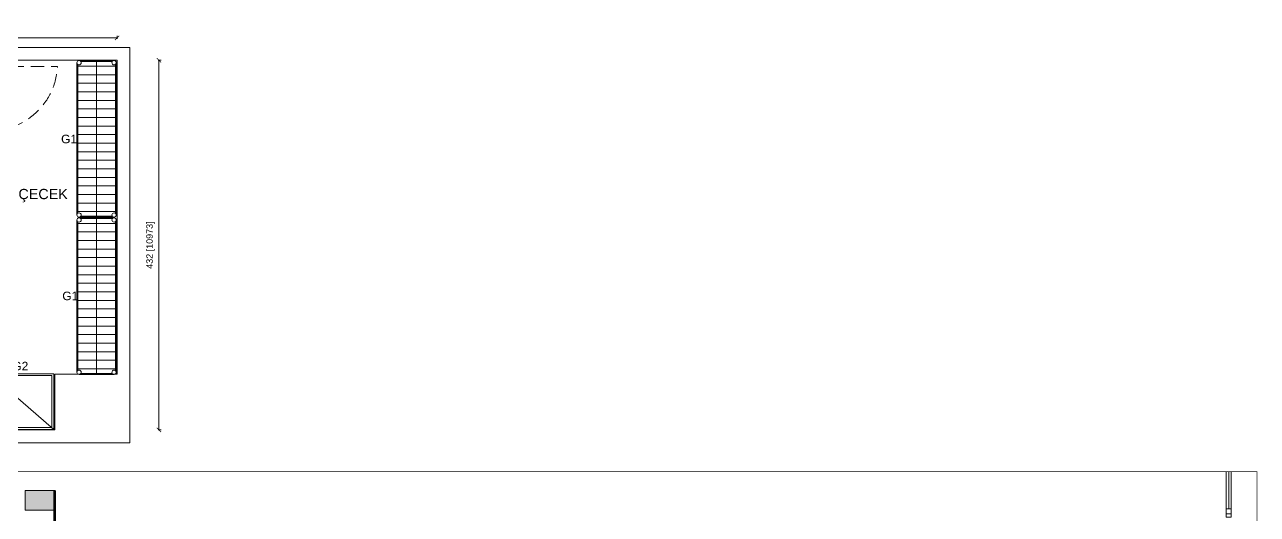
# Model space of a CAD drawing. Header units: millimetres. Extents: x 29001 to 40804, y -8833 to -5892.
# Drawn here: x 30050 to 31492, y -6496 to -5924 of the extents above; entities that cross this region are included whole.
import ezdxf
from ezdxf.enums import TextEntityAlignment as Align

# ---------------------------------------------------------------- set-up
doc = ezdxf.new("R2010")
doc.units = ezdxf.units.MM
for name, pattern in [('150821 Uyg - tasıyıcı (2BK)$0$150821 Uyg - tasıyıcı (2BK)$0$150515 Uyg - Çekirdekler$0$150515 Uyg - Çekirdekler - Bodrumlar$0$150515 Uyg - Çekirdekler$0$Uyg - Yangın Merdivenleri ve Asansörler$0$HIDDEN2', [4.7625, 3.175, -1.5875]), ('DASHDOT2', [0.5, 0.25, -0.125, 0, -0.125]), ('DASHED', [19.05, 12.7, -6.35]), ('MAVIBAHCE XREF$0$DASHDOT', [1, 0.5, -0.25, 0, -0.25])]:
    doc.linetypes.add(name, pattern=pattern)
doc.layers.get('0').update_dxf_attribs({"lineweight": 0})
doc.layers.get('Defpoints').update_dxf_attribs({"lineweight": 0})
for name, color, linetype, lineweight in [('anahtar', 9, 'Continuous', 0), ('İZDÜŞÜM - MARGO', 253, 'DASHED', 0), ('mutfak-Ekipman', 4, 'Continuous', 0), ('mutfak-poz no', 7, 'Continuous', 0), ('xxx_Auto_SIGN_GENERAL', 51, 'Continuous', 0), ('xxx_Auto_Yardimci_Isaret Genel', 51, 'Continuous', 0), ('Y_DOĞRAMA', 252, 'Continuous', 0), ('YAZILAR - MARGO', 8, 'Continuous', 0)]:
    doc.layers.add(name, color=color, linetype=linetype, lineweight=lineweight)
doc.layers.add('KARKAS - MARGO', color=7, linetype='Continuous', lineweight=0, true_color=0xa300a3)
doc.styles.add('AUTOBAN', font='')
doc.styles.add('ekp-yazı', font='arial.ttf', dxfattribs={"height": 10})
doc.styles.get("Standard").update_dxf_attribs({"font": 'arial.ttf'})
doc.styles.get('AUTOBAN').set_extended_font_data('Helvetica Normal Tr')
doc.dimstyles.new('AUTO_DIM_1-50', dxfattribs={"dimtxt": 7.5, "dimasz": 5, "dimexe": 2.5, "dimexo": 15, "dimgap": 5, "dimtad": 1, "dimdec": 0, "dimrnd": 0.5, "dimdsep": 46, "dimtxsty": 'AUTOBAN', "dimblk": 'ARCHTICK', "dimcen": 5, "dimclrd": 256, "dimclre": 256, "dimclrt": 256, "dimadec": 0, "dimazin": 0, "dimtfac": 1, "dimtdec": 0, "dimtix": 1, "dimtofl": 0, "dimtmove": 0, "dimatfit": 0, "dimldrblk": 'ARCHTICK', "dimfxl": 1, "dimfxlon": 1, "dimtolj": 1, "dimtzin": 0, "dimlwd": -1, "dimlwe": -1, "dimarcsym": 0})

# ---------------------------------------------------------------- blocks, each defined once
blk = doc.blocks.new('TÜM LAYOOUT')
at = {"layer": 'anahtar', "lineweight": 0}
for p, q in [((2310.3, -124.4), (2310.3, -173.8)), ((2313.3, -124.4), (2313.3, -167.8)), ((2316.3, -173.8), (2316.3, -124.4))]:
    blk.add_line(p, q, dxfattribs=at)
for points in [[(2316.3, -167.8), (2316.3, -173.8), (2310.3, -173.8), (2310.3, -167.8)], [(2316.3, -177.8), (2316.3, -173.8), (2310.3, -173.8), (2310.3, -177.8)]]:
    blk.add_lwpolyline(points, close=True, dxfattribs=at)
at = {"layer": 'xxx_Auto_Yardimci_Isaret Genel', "linetype": 'MAVIBAHCE XREF$0$DASHDOT', "lineweight": 0, "ltscale": 50, "const_width": 1}
blk.add_lwpolyline([(0, -124.4), (2346.3, -124.4), (2346.3, -2358.9), (0, -2358.9)], close=True, dxfattribs=at)
at = {"layer": 'Y_DOĞRAMA', "ltscale": 0.2}
for p, q in [((2310.3, -124.4), (2310.3, -173.8)), ((2313.3, -124.4), (2313.3, -167.8)), ((2316.3, -173.8), (2316.3, -124.4))]:
    blk.add_line(p, q, dxfattribs=at)
for points in [[(2316.3, -167.8), (2316.3, -173.8), (2310.3, -173.8), (2310.3, -167.8)], [(2316.3, -177.8), (2316.3, -173.8), (2310.3, -173.8), (2310.3, -177.8)]]:
    blk.add_lwpolyline(points, close=True, dxfattribs=at)
blk = doc.blocks.new('_ArchTick')
at = {"color": 0, "linetype": 'ByBlock', "const_width": 0.15}
blk.add_lwpolyline([(-0.5, -0.5), (0.5, 0.5)], dxfattribs=at)
blk = doc.blocks.new('*D143')
at = {"transparency": 16777216}
for p, q in [((992.5, 180.5), (992.5, 184)), ((992.5, 181.5), (1626.5, 181.5)), ((1626.5, 180.5), (1626.5, 184))]:
    blk.add_line(p, q, dxfattribs=at)
at = {"layer": 'Defpoints', "color": 0, "transparency": 16777216}
for p in [(1626.5, 181.5), (992.5, 131.5), (1626.5, 131.5)]:
    blk.add_point(p, dxfattribs=at)
at = {"transparency": 16777216, "xscale": 5, "yscale": 5, "zscale": 5, "rotation": 180}
blk.add_blockref('_ArchTick', (992.5, 181.5), dxfattribs=at)
at = {"transparency": 16777216, "xscale": 5, "yscale": 5, "zscale": 5}
blk.add_blockref('_ArchTick', (1626.5, 181.5), dxfattribs=at)
at = {"transparency": 16777216, "insert": (1309.5, 191.3), "char_height": 7.5, "attachment_point": 5, "style": 'AUTOBAN', "bg_fill": 3, "box_fill_scale": 1.1, "bg_fill_color": 256, "bg_fill_true_color": 13158600, "bg_fill_transparency": 0}
blk.add_mtext('\\A1;634 [16104]', dxfattribs=at)
blk = doc.blocks.new('*D144')
at = {"transparency": 16777216}
for p, q in [((1674.4, 155.3), (1677.9, 155.3)), ((1675.4, 155.3), (1675.4, -276.7)), ((1674.4, -276.7), (1677.9, -276.7))]:
    blk.add_line(p, q, dxfattribs=at)
at = {"layer": 'Defpoints', "color": 0, "transparency": 16777216}
for p in [(1626.5, 155.3), (1553.5, -276.7), (1675.4, -276.7)]:
    blk.add_point(p, dxfattribs=at)
at = {"transparency": 16777216, "xscale": 5, "yscale": 5, "zscale": 5}
for p, rotation in [((1675.4, 155.3), 90), ((1675.4, -276.7), 270)]:
    blk.add_blockref('_ArchTick', p, dxfattribs=dict(at, rotation=rotation))
at = {"transparency": 16777216, "insert": (1665.5, -60.7), "char_height": 7.5, "attachment_point": 5, "rotation": 90, "style": 'AUTOBAN', "bg_fill": 3, "box_fill_scale": 1.1, "bg_fill_color": 256, "bg_fill_true_color": 13158600, "bg_fill_transparency": 0}
blk.add_mtext('\\A1;432 [10973]', dxfattribs=at)
blk = doc.blocks.new('A$C7F1D2CA6')
for points in [[(78.9, 89.2), (77.9, 89.2), (77.9, 83.2), (78.9, 83.2)], [(77.9, 89.2), (78.9, 89.2), (78.9, 83.2), (77.9, 83.2)], [(78.9, 89.2), (79.9, 89.2), (79.9, 83.2), (78.9, 83.2)], [(90.9, 87.2), (78.9, 87.2), (78.9, 84.2), (90.9, 84.2)], [(78.9, 87.2), (90.9, 87.2), (90.9, 84.2), (78.9, 84.2)], [(91.9, 89.2), (90.9, 89.2), (90.9, 83.2), (91.9, 83.2)], [(78.9, 84.2), (90.9, 84.2), (90.9, 82.2), (85.7, 82.2), (85.7, 81.2), (78.9, 81.2)], [(90.9, 84.2), (78.9, 84.2), (78.9, 82.2), (84.1, 82.2), (84.1, 81.2), (90.9, 81.2)], [(79, 7.1), (84, 7.1), (84, 82.1), (79, 82.1)], [(90.8, 7.1), (85.8, 7.1), (85.8, 82.1), (90.8, 82.1)], [(78.9, 0), (77.9, 0), (77.9, 6), (78.9, 6)], [(77.9, 0), (78.9, 0), (78.9, 6), (77.9, 6)], [(78.9, 5), (90.9, 5), (90.9, 7), (85.7, 7), (85.7, 8), (78.9, 8)], [(90.9, 5), (78.9, 5), (78.9, 7), (84.1, 7), (84.1, 8), (90.9, 8)], [(78.9, 0), (79.9, 0), (79.9, 6), (78.9, 6)], [(90.9, 2), (78.9, 2), (78.9, 5), (90.9, 5)], [(78.9, 2), (90.9, 2), (90.9, 5), (78.9, 5)], [(91.9, 0), (90.9, 0), (90.9, 6), (91.9, 6)]]:
    blk.add_lwpolyline(points, close=True)
at = {"layer": 'İZDÜŞÜM - MARGO', "linetype": '150821 Uyg - tasıyıcı (2BK)$0$150821 Uyg - tasıyıcı (2BK)$0$150515 Uyg - Çekirdekler$0$150515 Uyg - Çekirdekler - Bodrumlar$0$150515 Uyg - Çekirdekler$0$Uyg - Yangın Merdivenleri ve Asansörler$0$HIDDEN2', "ltscale": 5}
blk.add_line((78.9, 8), (78.9, 81.2), dxfattribs=at)
blk.add_line((78.9, 8), (78.9, 81.2), dxfattribs=at)
blk.add_lwpolyline([(79, 7.1), (0, 7.1)], dxfattribs=at)
blk.add_arc((78.5, 3.6), 78.5, 89.6105, 177.4509, dxfattribs=at)
at = {"layer": 'KARKAS - MARGO'}
for p, q in [((80.1, 87.3), (84.1, 89.3)), ((84.1, 87.3), (80.1, 89.3)), ((84.1, 87.3), (80.1, 89.3)), ((80.1, 87.3), (84.1, 89.3)), ((85.7, 87.3), (89.7, 89.3)), ((89.7, 87.3), (85.7, 89.3)), ((89.7, 87.3), (85.7, 89.3)), ((85.7, 87.3), (89.7, 89.3)), ((79.9, 0), (83.9, 2)), ((83.9, 0), (79.9, 2)), ((84.1, 0), (80.1, 2)), ((80.1, 0), (84.1, 2)), ((85.7, 0), (89.7, 2)), ((89.7, 0), (85.7, 2)), ((89.9, 0), (85.9, 2)), ((85.9, 0), (89.9, 2))]:
    blk.add_line(p, q, dxfattribs=at)
for points in [[(84.1, 87.3), (80.1, 87.3), (80.1, 89.3), (84.1, 89.3)], [(80.1, 87.3), (84.1, 87.3), (84.1, 89.3), (80.1, 89.3)], [(83.9, 87.5), (80.3, 87.5), (80.3, 89.1), (83.9, 89.1)], [(80.3, 87.5), (83.9, 87.5), (83.9, 89.1), (80.3, 89.1)], [(89.7, 87.3), (85.7, 87.3), (85.7, 89.3), (89.7, 89.3)], [(85.7, 87.3), (89.7, 87.3), (89.7, 89.3), (85.7, 89.3)], [(89.5, 87.5), (85.9, 87.5), (85.9, 89.1), (89.5, 89.1)], [(85.9, 87.5), (89.5, 87.5), (89.5, 89.1), (85.9, 89.1)], [(83.9, 0), (79.9, 0), (79.9, 2), (83.9, 2)], [(80.1, 0), (84.1, 0), (84.1, 2), (80.1, 2)], [(83.7, 0.2), (80.1, 0.2), (80.1, 1.8), (83.7, 1.8)], [(80.3, 0.2), (83.9, 0.2), (83.9, 1.8), (80.3, 1.8)], [(89.7, 0), (85.7, 0), (85.7, 2), (89.7, 2)], [(85.9, 0), (89.9, 0), (89.9, 2), (85.9, 2)], [(89.5, 0.2), (85.9, 0.2), (85.9, 1.8), (89.5, 1.8)], [(86.1, 0.2), (89.7, 0.2), (89.7, 1.8), (86.1, 1.8)]]:
    blk.add_lwpolyline(points, close=True, dxfattribs=at)
blk = doc.blocks.new('istif rafı 183-46')
at = {"ltscale": 5}
for p, q in [((180.5, 0), (2.5, 0)), ((178.5, -1), (4.5, -1)), ((180.5, -46), (2.5, -46)), ((178.5, -45), (4.5, -45))]:
    blk.add_line(p, q, dxfattribs=at)
for p, q in [((0, -43.5), (0, -2.5)), ((1, -41.5), (1, -4.5)), ((182, -4.5), (182, -41.5)), ((182, -41.5), (182, -4.5)), ((183, -2.5), (183, -43.5))]:
    blk.add_line(p, q)
at = {"color": 149, "ltscale": 5}
for p, q in [((6.5, -1), (6.5, -45)), ((16.5, -1), (16.5, -45)), ((26.5, -1), (26.5, -45)), ((36.5, -1), (36.5, -45)), ((46.5, -1), (46.5, -45)), ((56.5, -1), (56.5, -45)), ((66.5, -1), (66.5, -45)), ((76.5, -1), (76.5, -45)), ((86.5, -1), (86.5, -45)), ((96.5, -1), (96.5, -45)), ((106.5, -1), (106.5, -45)), ((116.5, -1), (116.5, -45)), ((126.5, -1), (126.5, -45)), ((136.5, -1), (136.5, -45)), ((146.5, -1), (146.5, -45)), ((156.5, -1), (156.5, -45)), ((166.5, -1), (166.5, -45)), ((176.5, -1), (176.5, -45)), ((1, -23), (182, -23))]:
    blk.add_line(p, q, dxfattribs=at)
at = {"ltscale": 5}
for centre in [(2.5, -2.5), (180.5, -2.5), (2.5, -43.5), (180.5, -43.5)]:
    blk.add_circle(centre, 2.5, dxfattribs=at)
blk = doc.blocks.new('A$C3F14655D')
at = {"color": 4}
for points in [[(0, 65), (75, 65), (75, 0), (0, 0), (0, 65), (75, 0)], [(0, 65), (75, 65), (75, 0), (0, 0), (0, 65)]]:
    blk.add_lwpolyline(points, dxfattribs=at)
blk.add_lwpolyline([(2, 63), (73, 63), (73, 2), (2, 2)], close=True, dxfattribs=at)
blk = doc.blocks.new('*U147')
at = {"layer": 'xxx_Auto_Yardimci_Isaret Genel'}
h = blk.add_hatch(color=256, dxfattribs=at)
h.dxf.hatch_style = 1
h.paths.add_polyline_path([(24258.99, 87997.19), (24258.99, 88007.57), (24252.11, 88007.57), (24252.11, 87997.19)])
blk.add_lwpolyline([(24258.99, 87997.19), (24258.99, 88007.57), (24252.11, 88007.57), (24252.11, 87997.19), (24258.99, 87997.19)], dxfattribs=at)
at = {"layer": 'xxx_Auto_Yardimci_Isaret Genel', "linetype": 'DASHDOT2', "ltscale": 50, "const_width": 1}
blk.add_lwpolyline([(24258.99, 87997.19), (23578.17, 87997.19)], dxfattribs=at)
at = {"layer": 'xxx_Auto_Yardimci_Isaret Genel', "style": 'AUTOBAN', "width": 0.8}
for tag, p in [('SECTION', (23565.84, 88001.76)), ('SHEET', (23565.84, 87992.46))]:
    blk.add_attdef(tag, text='', height=5, dxfattribs=at).set_placement(p, align=Align.MIDDLE)
blk = doc.blocks.new('MUTFAK')
for p, q in [((992.5, 155.3), (1626.5, 155.3)), ((1626.5, 155.3), (1626.5, -211.7)), ((1626.5, -211.7), (1553.5, -211.7)), ((1553.5, -211.7), (1553.5, -276.7)), ((1553.5, -276.7), (1004.5, -276.7)), ((1553.5, -276.7), (1004.5, -276.7))]:
    blk.add_line(p, q)
blk.add_lwpolyline([(1641.5, -291.7), (977.5, -291.7), (977.5, 170.3), (1641.5, 170.3)], close=True)
at = {"layer": 'mutfak-poz no', "insert": (1504, -197.1), "char_height": 10, "attachment_point": 1, "style": 'ekp-yazı'}
blk.add_mtext_dynamic_manual_height_columns('G2', width=12.087, gutter_width=60, heights=[0], dxfattribs=at)
at = {"layer": 'YAZILAR - MARGO', "insert": (1487.8, 5), "char_height": 12, "attachment_point": 1}
blk.add_mtext_dynamic_manual_height_columns('G-İÇECEK', width=176.591, gutter_width=12.5, heights=[0], dxfattribs=at)
dim = blk.add_linear_dim(base=(1626.5, 181.5), p1=(992.5, 131.5), p2=(1626.5, 131.5), dimstyle='AUTO_DIM_1-50', override={"dimtfill": 1, "dimarcsym": 2})
dim.commit()
dim.dimension.update_dxf_attribs({"geometry": '*D143', "text_midpoint": (1309.5, 191.3)})
dim = blk.add_linear_dim(base=(1675.4, -276.7), p1=(1626.5, 155.3), p2=(1553.5, -276.7), angle=90, dimstyle='AUTO_DIM_1-50', override={"dimtfill": 1, "dimarcsym": 2})
dim.commit()
dim.dimension.update_dxf_attribs({"geometry": '*D144', "text_midpoint": (1665.5, -60.7)})
at = {"rotation": 180}
blk.add_blockref('A$C7F1D2CA6', (1556.8, 155.3), dxfattribs=at)
blk.add_blockref('A$C3F14655D', (1477.3, -276.1))
at = {"layer": 'mutfak-Ekipman', "rotation": 270}
for p in [(1625.5, 155), (1625.5, -28.8)]:
    blk.add_blockref('istif rafı 183-46', p, dxfattribs=at)
at = {"layer": 'mutfak-poz no', "char_height": 10, "attachment_point": 1, "style": 'ekp-yazı'}
for insert in [(1561, 68.3), (1562.4, -115.1)]:
    blk.add_mtext_dynamic_manual_height_columns('G1', width=12.087, gutter_width=60, heights=[0], dxfattribs=dict(at, insert=insert))

msp = doc.modelspace()

# ---------------------------------------------------------------- block references
at = {"color": 6}
msp.add_blockref('TÜM LAYOOUT', (29144.8, -6321.8), dxfattribs=at)

# ---------------------------------------------------------------- next in the draw order: block references
msp.add_blockref('MUTFAK', (28531.6, -6120.7), dxfattribs=at)

# ---------------------------------------------------------------- next in the draw order: block references
at = {"layer": 'xxx_Auto_SIGN_GENERAL', "lineweight": 0, "xscale": 3.333333333333333, "yscale": 3.333333333333333, "zscale": 3.333333333333333, "rotation": 90}
msp.add_blockref('*U147', (323409.1, -87331.5), dxfattribs=at)

doc.saveas('drawing.dxf')
